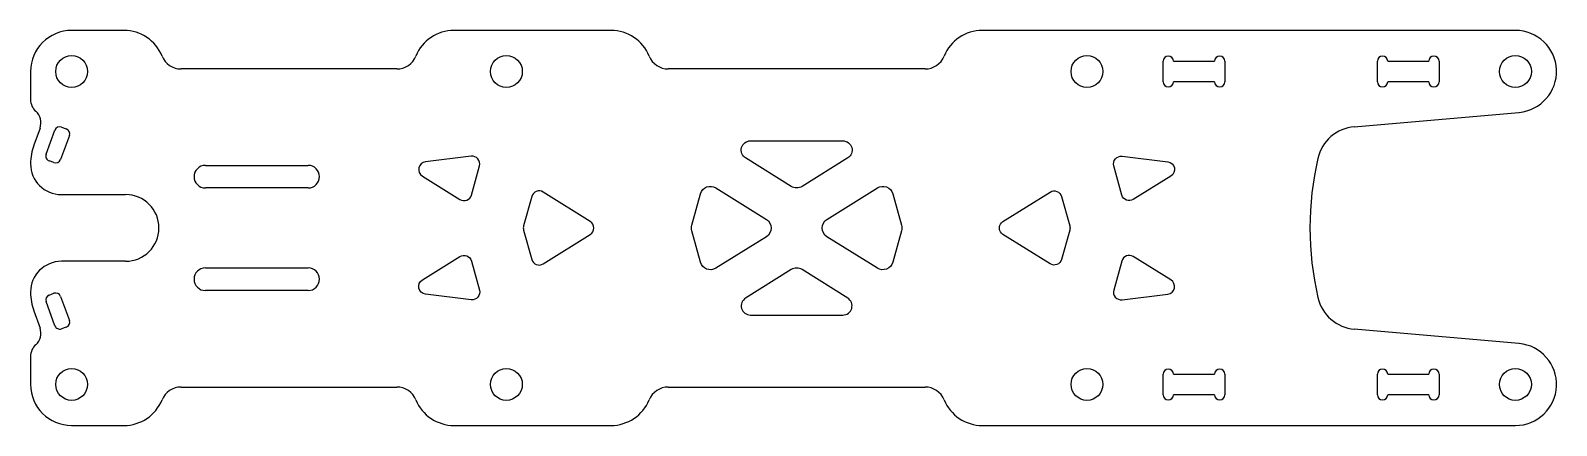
# Model space of a CAD drawing. Header units: millimetres. Extents: x 18 to 166, y 31 to 70.
import ezdxf

# ---------------------------------------------------------------- set-up
doc = ezdxf.new("R2010")
doc.units = ezdxf.units.MM
doc.layers.add('Top Plate', color=1, linetype='Continuous')

msp = doc.modelspace()

# ---------------------------------------------------------------- linework, layer by layer
at = {"layer": 'Top Plate'}
for p, q in [((26.7, 69.98), (21.61, 69.98)), ((74.1, 69.98), (58.82, 69.98)), ((162.12, 69.98), (110.23, 69.98)), ((127.84, 64.98), (127.84, 66.98)), ((128.84, 66.98), (132.84, 66.98)), ((133.84, 66.98), (133.84, 64.98)), ((148.69, 64.98), (148.69, 66.98)), ((149.69, 66.98), (153.69, 66.98)), ((154.69, 66.98), (154.69, 64.98)), ((17.61, 65.98), (17.61, 63.23)), ((53.26, 66.23), (32.26, 66.23)), ((104.67, 66.23), (79.67, 66.23)), ((132.84, 64.98), (128.84, 64.98)), ((153.69, 64.98), (149.69, 64.98)), ((146.44, 60.59), (162.46, 61.99)), ((18.53, 60.47), (17.93, 58.81)), ((19.12, 57.91), (19.98, 60.26)), ((21.39, 59.74), (20.53, 57.39)), ((20.62, 60.56), (21.09, 60.38)), ((17.61, 56.99), (17.61, 56.98)), ((19.89, 57.1), (19.42, 57.27)), ((34.62, 56.83), (44.62, 56.83)), ((20.61, 53.98), (26.86, 53.98)), ((44.62, 54.63), (34.62, 54.63)), ((26.86, 47.48), (20.61, 47.48)), ((34.62, 46.83), (44.62, 46.83)), ((44.62, 44.63), (34.62, 44.63)), ((17.61, 44.48), (17.61, 44.46)), ((19.98, 41.2), (19.12, 43.55)), ((19.42, 44.19), (19.89, 44.36)), ((20.53, 44.06), (21.39, 41.71)), ((17.93, 42.65), (18.53, 40.98)), ((21.09, 41.07), (20.62, 40.9)), ((162.46, 39.46), (146.44, 40.86)), ((17.61, 38.22), (17.61, 35.48)), ((127.84, 34.48), (127.84, 36.48)), ((128.84, 36.48), (132.84, 36.48)), ((133.84, 36.48), (133.84, 34.48)), ((148.69, 34.48), (148.69, 36.48)), ((149.69, 36.48), (153.69, 36.48)), ((154.69, 36.48), (154.69, 34.48)), ((32.26, 35.23), (53.26, 35.23)), ((79.67, 35.23), (104.67, 35.23)), ((132.84, 34.48), (128.84, 34.48)), ((153.69, 34.48), (149.69, 34.48)), ((21.61, 31.48), (26.7, 31.48)), ((58.82, 31.48), (74.1, 31.48)), ((110.23, 31.48), (162.12, 31.48))]:
    msp.add_line(p, q, dxfattribs=at)
for points in [[(96.66, 59.22, -0.751659), (97.14, 57.55), (92.7, 54.78, -0.286684), (91.64, 54.78), (87.2, 57.55, -0.751659), (87.67, 59.22)], [(56.04, 57.17, 0.70656), (55.74, 55.79), (59.4, 53.51, 0.501556), (60.52, 53.94), (61.3, 56.78, 0.534402), (60.49, 57.72)], [(128.29, 57.17, -0.70656), (128.59, 55.79), (124.93, 53.51, -0.501556), (123.81, 53.94), (123.03, 56.78, -0.534402), (123.84, 57.72)], [(72.08, 50.09, 0.55435), (72.08, 51.36), (67.5, 54.23, 0.501556), (66.38, 53.79), (65.59, 50.93, 0.135659), (65.59, 50.53), (66.38, 47.66, 0.501556), (67.5, 47.23)], [(84.3, 46.81, -0.501541), (82.81, 47.39), (81.96, 50.46, -0.135658), (81.96, 50.99), (82.81, 54.06, -0.501541), (84.3, 54.64), (89.22, 51.57, -0.554383), (89.22, 49.88)], [(100.03, 54.64, -0.501541), (101.52, 54.06), (102.37, 50.99, -0.135658), (102.37, 50.46), (101.52, 47.39, -0.501541), (100.03, 46.81), (95.12, 49.88, -0.554383), (95.12, 51.57)], [(112.25, 50.09, -0.55435), (112.25, 51.36), (116.83, 54.23, -0.501556), (117.95, 53.79), (118.75, 50.93, -0.135659), (118.75, 50.53), (117.95, 47.66, -0.501556), (116.83, 47.23)], [(56.04, 44.28, -0.70656), (55.74, 45.66), (59.4, 47.95, -0.501556), (60.52, 47.51), (61.3, 44.68, -0.534402), (60.49, 43.73)], [(128.29, 44.28, 0.70656), (128.59, 45.66), (124.93, 47.95, 0.501556), (123.81, 47.51), (123.03, 44.68, 0.534402), (123.84, 43.73)], [(96.66, 42.24, 0.751659), (97.14, 43.9), (92.7, 46.67, 0.286684), (91.64, 46.67), (87.2, 43.9, 0.751659), (87.67, 42.24)]]:
    msp.add_lwpolyline(points, format="xyb", close=True, dxfattribs=at)
for centre in [(21.61, 65.98), (63.92, 65.98), (120.42, 65.98), (162.12, 65.98), (21.61, 35.48), (63.92, 35.48), (120.42, 35.48), (162.12, 35.48)]:
    msp.add_circle(centre, 1.55, dxfattribs=at)
for centre, radius, start, end in [((21.61, 65.98), 4, 90, 180), ((26.7, 65.98), 4, 22.0243, 90), ((58.82, 65.98), 4, 90, 157.9757), ((74.1, 65.98), 4, 22.0243, 90), ((110.23, 65.98), 4, 90, 157.9757), ((162.12, 65.98), 4, 275, 90), ((32.26, 68.23), 2, 202.0243, 270), ((53.26, 68.23), 2, 270, 337.9757), ((79.67, 68.23), 2, 202.0243, 270), ((104.67, 68.23), 2, 270, 337.9757), ((128.34, 66.98), 0.5, 0, 180), ((133.34, 66.98), 0.5, 0, 180), ((149.19, 66.98), 0.5, 0, 180), ((154.19, 66.98), 0.5, 0, 180), ((128.34, 64.98), 0.5, 180, 0), ((133.34, 64.98), 0.5, 180, 0), ((149.19, 64.98), 0.5, 180, 0), ((154.19, 64.98), 0.5, 180, 0), ((19.11, 63.23), 1.5, 180, 228.6041), ((17.12, 60.98), 1.5, 340, 48.6041), ((20.45, 60.09), 0.5, 70, 160), ((20.92, 59.91), 0.5, 340, 70), ((146.79, 56.61), 4, 95, 166.9326), ((22.91, 56.99), 5.3, 160, 180), ((20.61, 56.98), 3, 180, 270), ((19.59, 57.74), 0.5, 160, 250), ((20.06, 57.57), 0.5, 250, 340), ((34.62, 55.73), 1.1, 90, 270), ((44.62, 55.73), 1.1, 270, 90), ((172.12, 50.73), 30, 166.9326, 193.0674), ((26.86, 50.73), 3.25, 270, 90), ((20.61, 44.48), 3, 90, 180), ((34.62, 45.73), 1.1, 90, 270), ((44.62, 45.73), 1.1, 270, 90), ((22.91, 44.46), 5.3, 180, 200), ((19.59, 43.72), 0.5, 110, 200), ((20.06, 43.89), 0.5, 20, 110), ((146.79, 44.85), 4, 193.0674, 265), ((20.92, 41.54), 0.5, 290, 20), ((17.12, 40.47), 1.5, 311.3959, 20), ((20.45, 41.37), 0.5, 200, 290), ((19.11, 38.22), 1.5, 131.3959, 180), ((162.12, 35.48), 4, 270, 85), ((128.34, 36.48), 0.5, 0, 180), ((133.34, 36.48), 0.5, 0, 180), ((149.19, 36.48), 0.5, 0, 180), ((154.19, 36.48), 0.5, 0, 180), ((21.61, 35.48), 4, 180, 270), ((32.26, 33.23), 2, 90, 157.9757), ((53.26, 33.23), 2, 22.0243, 90), ((79.67, 33.23), 2, 90, 157.9757), ((104.67, 33.23), 2, 22.0243, 90), ((128.34, 34.48), 0.5, 180, 0), ((133.34, 34.48), 0.5, 180, 0), ((149.19, 34.48), 0.5, 180, 0), ((154.19, 34.48), 0.5, 180, 0), ((26.7, 35.48), 4, 270, 337.9757), ((58.82, 35.48), 4, 202.0243, 270), ((74.1, 35.48), 4, 270, 337.9757), ((110.23, 35.48), 4, 202.0243, 270)]:
    msp.add_arc(centre, radius, start, end, dxfattribs=at)

doc.saveas('drawing.dxf')
